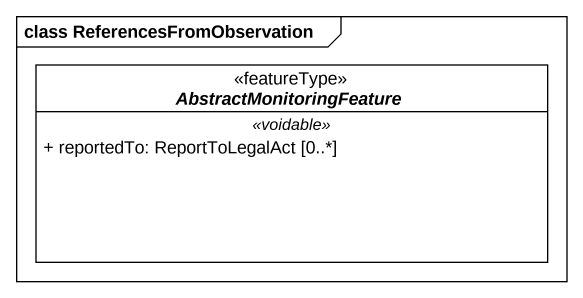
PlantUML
@startuml
mainframe class ReferencesFromObservation
hide circle
hide empty members
skinparam classAttributeIconSize 0
abstract class AbstractMonitoringFeature <<featureType>> #FFFFFF {
  .. <<voidable>> ..
  + reportedTo: ReportToLegalAct [0..*]
}
@enduml
